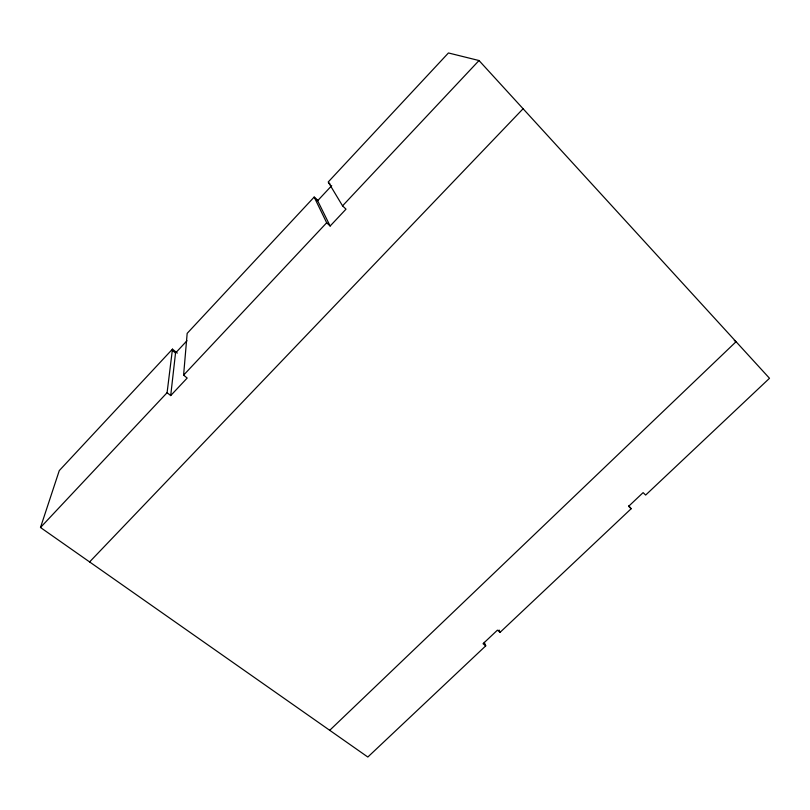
<?xml version="1.0" encoding="UTF-8"?>
<svg xmlns="http://www.w3.org/2000/svg" width="810" height="810" viewBox="0 0 810 810"><rect width="100%" height="100%" fill="white"/><g stroke="black" fill="none" stroke-linecap="round" stroke-linejoin="round"><path stroke-width="1.21" d="M177.309 353.099L172.469 349.13L167.093 392.688L170.707 395.574L187.181 378.047L183.597 375.131L187.171 333.356L314.169 197.063L317.824 200.526M170.707 395.574L175.527 353.018L186.988 340.737M484.279 642.37L485.727 645.864L367.831 757.036L40.5 527.502L59.272 470.61L172.469 349.13M485.727 645.864L483.043 643.717L497.411 630.16L500.084 632.327L631.172 508.72L628.611 506.321L643.11 492.632L645.651 495.062L769.5 378.28L479.024 60.537L448.436 52.964L328.212 181.997L342.549 205.851L346.012 209.152L330.146 226.03L317.631 200.738L331.715 185.642M40.5 527.502L167.093 392.688M183.597 375.131L326.673 222.77L314.169 197.063M342.549 205.851L479.024 60.537M89.606 561.927L523.098 108.743M329.71 730.306L736.067 341.709L734.265 340.504M172.317 350.386L175.527 353.018M326.673 222.77L330.146 226.03M314.523 197.802L317.631 200.738M328.617 182.675L330.166 184.164M628.813 505.804L631.172 508.72M499.051 630.018L500.084 632.327"/></g></svg>
